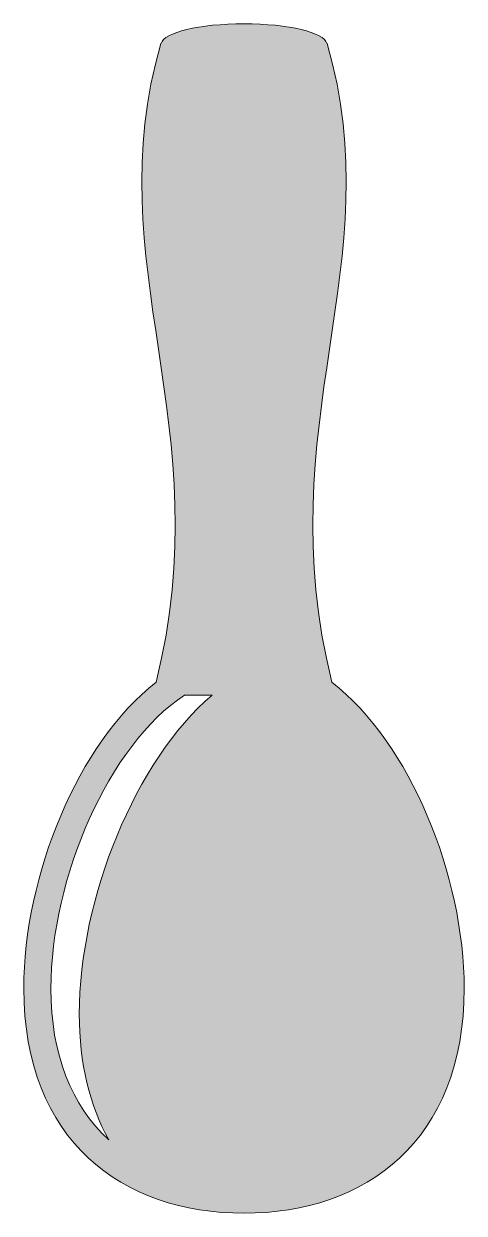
# Model space of a CAD drawing. Header units: inches. Extents: x 0 to 38, y 0 to 102.
import ezdxf

# ---------------------------------------------------------------- set-up
doc = ezdxf.new("R2010")
doc.units = ezdxf.units.IN
doc.header["$MEASUREMENT"] = 0
doc.layers.add('Layer 1', color=7, linetype='Continuous')

msp = doc.modelspace()

# ---------------------------------------------------------------- hatches: boundary and pattern name
at = {"layer": 'Layer 1', "true_color": 0xe664a4}
h = msp.add_hatch(color=233, dxfattribs=at)
h.dxf.hatch_style = 2
edge = h.paths.add_edge_path()
edge.add_spline(control_points=[(18.8, 0), (29.18, 0), (37.6, 6.2), (37.6, 19.19), (37.6, 28.84), (32.96, 40.17), (26.31, 45.36), (20.8, 67.35), (31.4, 81.04), (25.89, 99.91), (25.88, 99.91), (25.88, 99.91), (25.87, 99.91), (25.67, 100.85), (22.59, 101.6), (18.8, 101.6), (15.01, 101.6), (11.93, 100.85), (11.73, 99.91), (11.72, 99.91), (11.72, 99.91), (11.71, 99.91), (6.2, 81.04), (16.8, 67.35), (11.29, 45.36), (4.64, 40.17), (0, 28.84), (0, 19.19), (0, 6.2), (8.42, 0), (18.8, 0)], knot_values=[0, 0, 0, 0, 1, 1, 1, 2, 2, 2, 3, 3, 3, 4, 4, 4, 5, 5, 5, 6, 6, 6, 7, 7, 7, 8, 8, 8, 9, 9, 9, 10, 10, 10, 10], degree=3, periodic=1)
edge = h.paths.add_edge_path()
edge.add_spline(control_points=[(13.71, 44.24), (14.54, 44.24), (15.32, 44.24), (16.07, 44.24), (9.56, 38.73), (4.74, 26.9), (4.74, 17.01), (4.74, 12.8), (5.62, 9.2), (7.25, 6.28), (4.07, 9.18), (2.31, 13.58), (2.31, 19.19), (2.31, 28.61), (7.27, 40.03), (13.71, 44.24)], knot_values=[0, 0, 0, 0, 1, 1, 1, 2, 2, 2, 3, 3, 3, 4, 4, 4, 5, 5, 5, 5], degree=3, periodic=1)

# ---------------------------------------------------------------- linework, layer by layer
at = {"layer": 'Layer 1', "lineweight": 0}
for points, knots in [([(18.8, 0), (29.18, 0), (37.6, 6.2), (37.6, 19.19), (37.6, 28.84), (32.96, 40.17), (26.31, 45.36), (20.8, 67.35), (31.4, 81.04), (25.89, 99.91), (25.88, 99.91), (25.88, 99.91), (25.87, 99.91), (25.67, 100.85), (22.59, 101.6), (18.8, 101.6), (15.01, 101.6), (11.93, 100.85), (11.73, 99.91), (11.72, 99.91), (11.72, 99.91), (11.71, 99.91), (6.2, 81.04), (16.8, 67.35), (11.29, 45.36), (4.64, 40.17), (0, 28.84), (0, 19.19), (0, 6.2), (8.42, 0), (18.8, 0)], [0, 0, 0, 0, 1, 1, 1, 2, 2, 2, 3, 3, 3, 4, 4, 4, 5, 5, 5, 6, 6, 6, 7, 7, 7, 8, 8, 8, 9, 9, 9, 10, 10, 10, 10]), ([(13.71, 44.24), (14.54, 44.24), (15.32, 44.24), (16.07, 44.24), (9.56, 38.73), (4.74, 26.9), (4.74, 17.01), (4.74, 12.8), (5.62, 9.2), (7.25, 6.28), (4.07, 9.18), (2.31, 13.58), (2.31, 19.19), (2.31, 28.61), (7.27, 40.03), (13.71, 44.24)], [0, 0, 0, 0, 1, 1, 1, 2, 2, 2, 3, 3, 3, 4, 4, 4, 5, 5, 5, 5])]:
    msp.add_open_spline(points, degree=3, knots=knots, dxfattribs=at)

doc.saveas('drawing.dxf')
